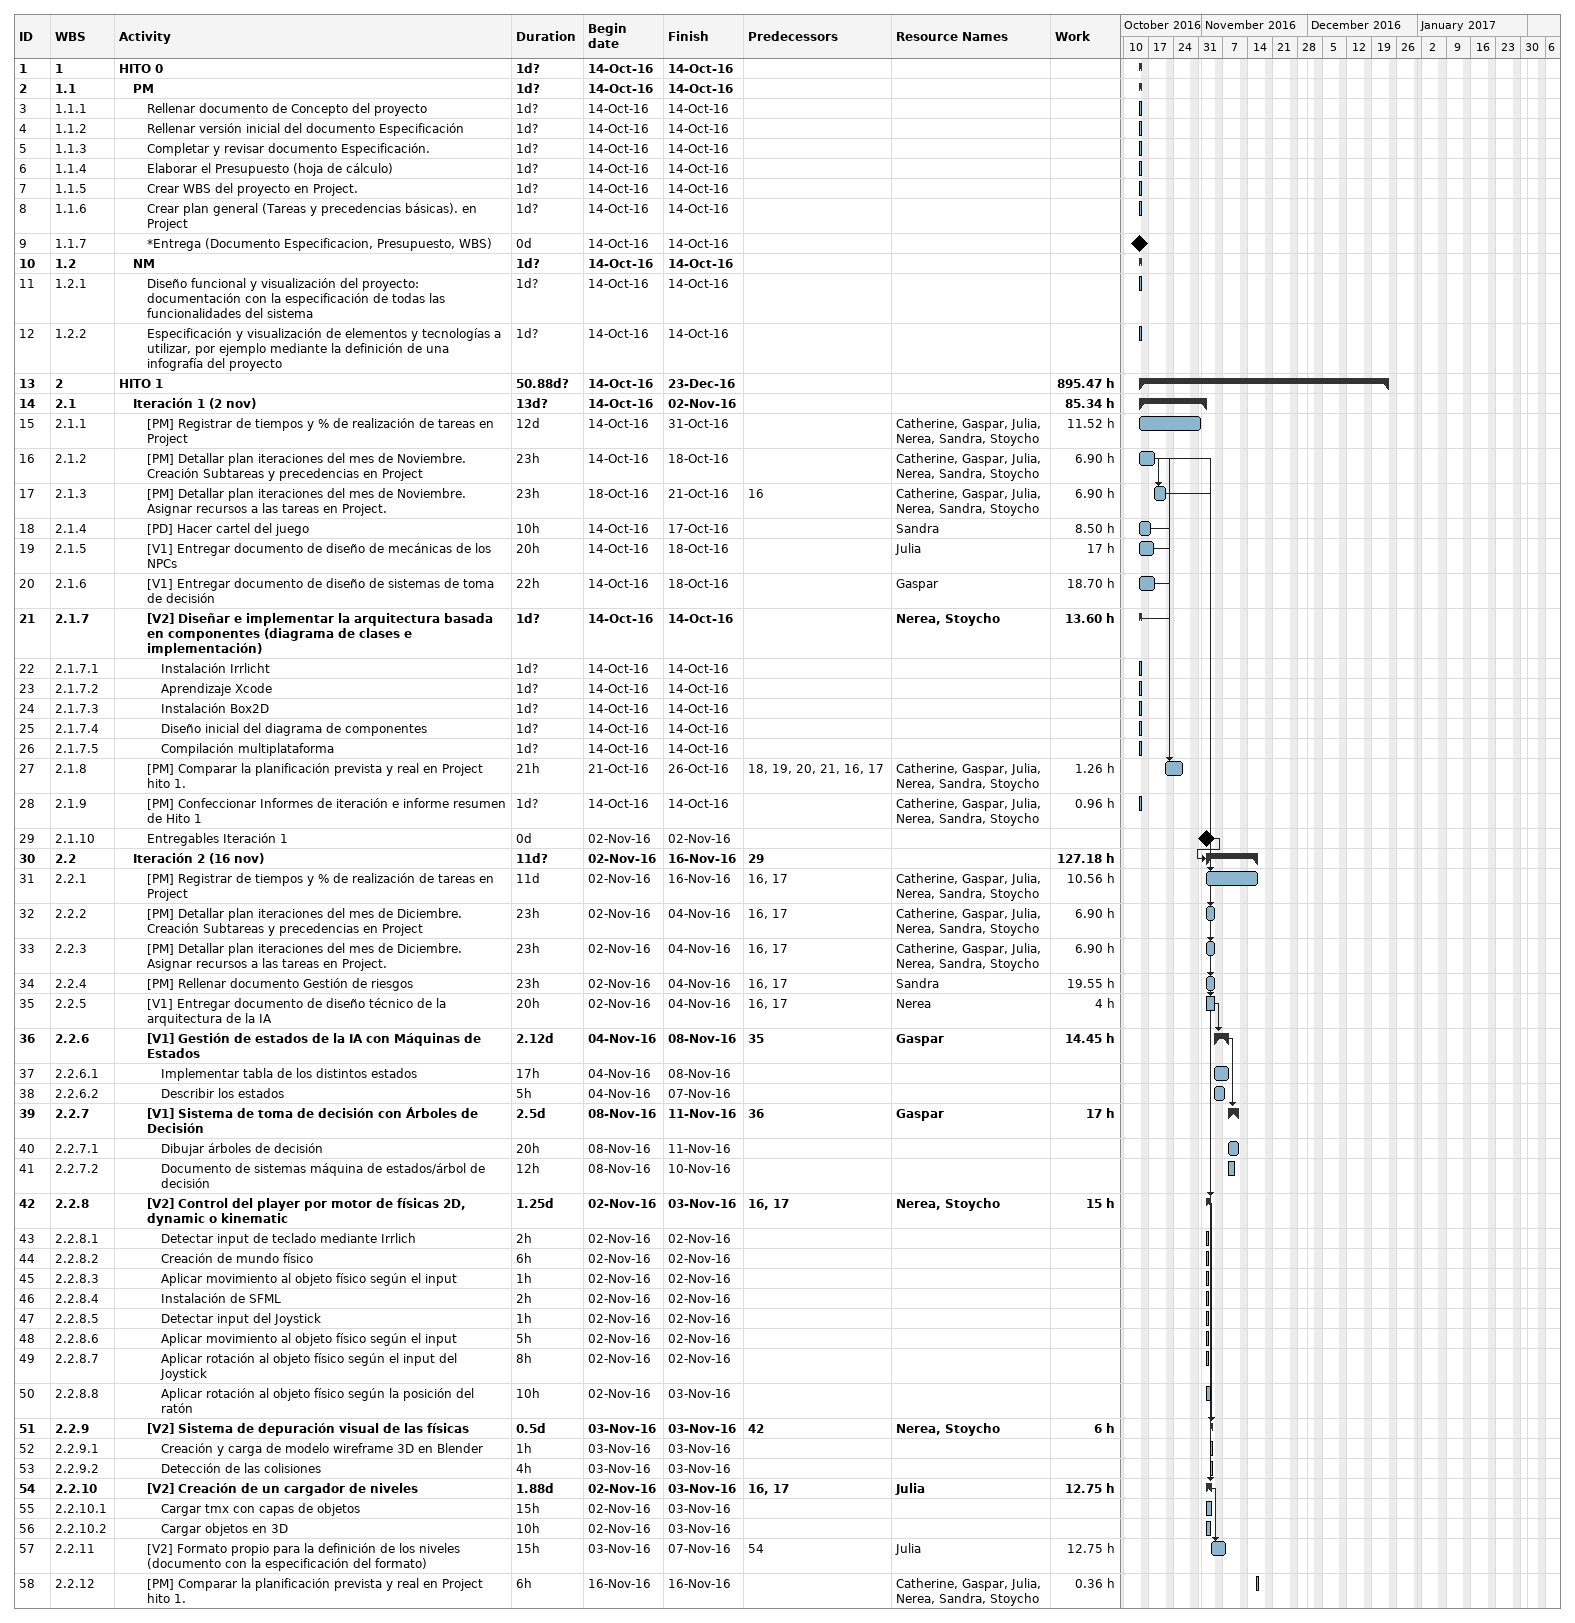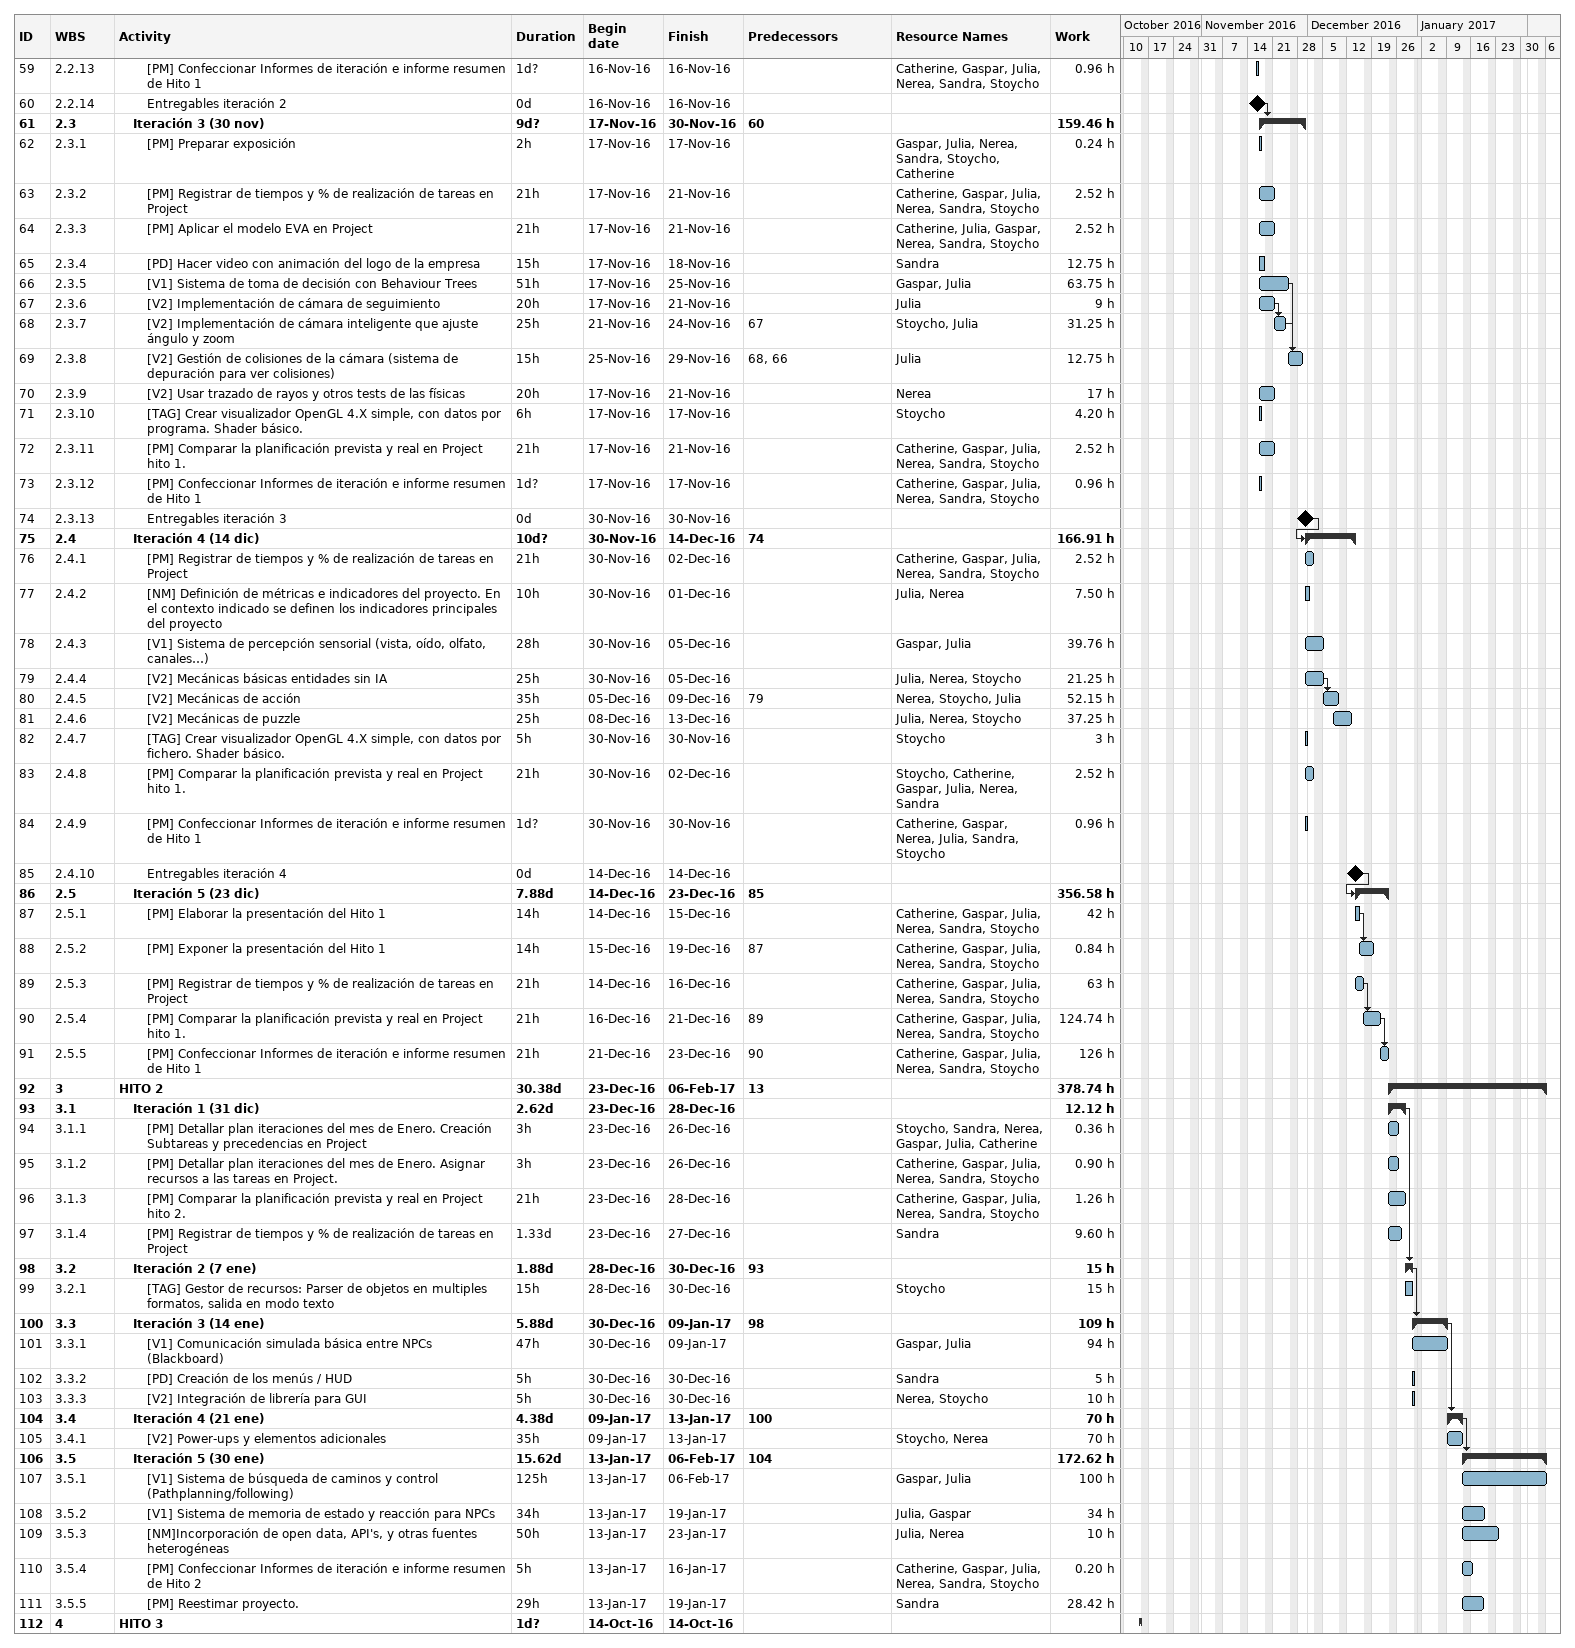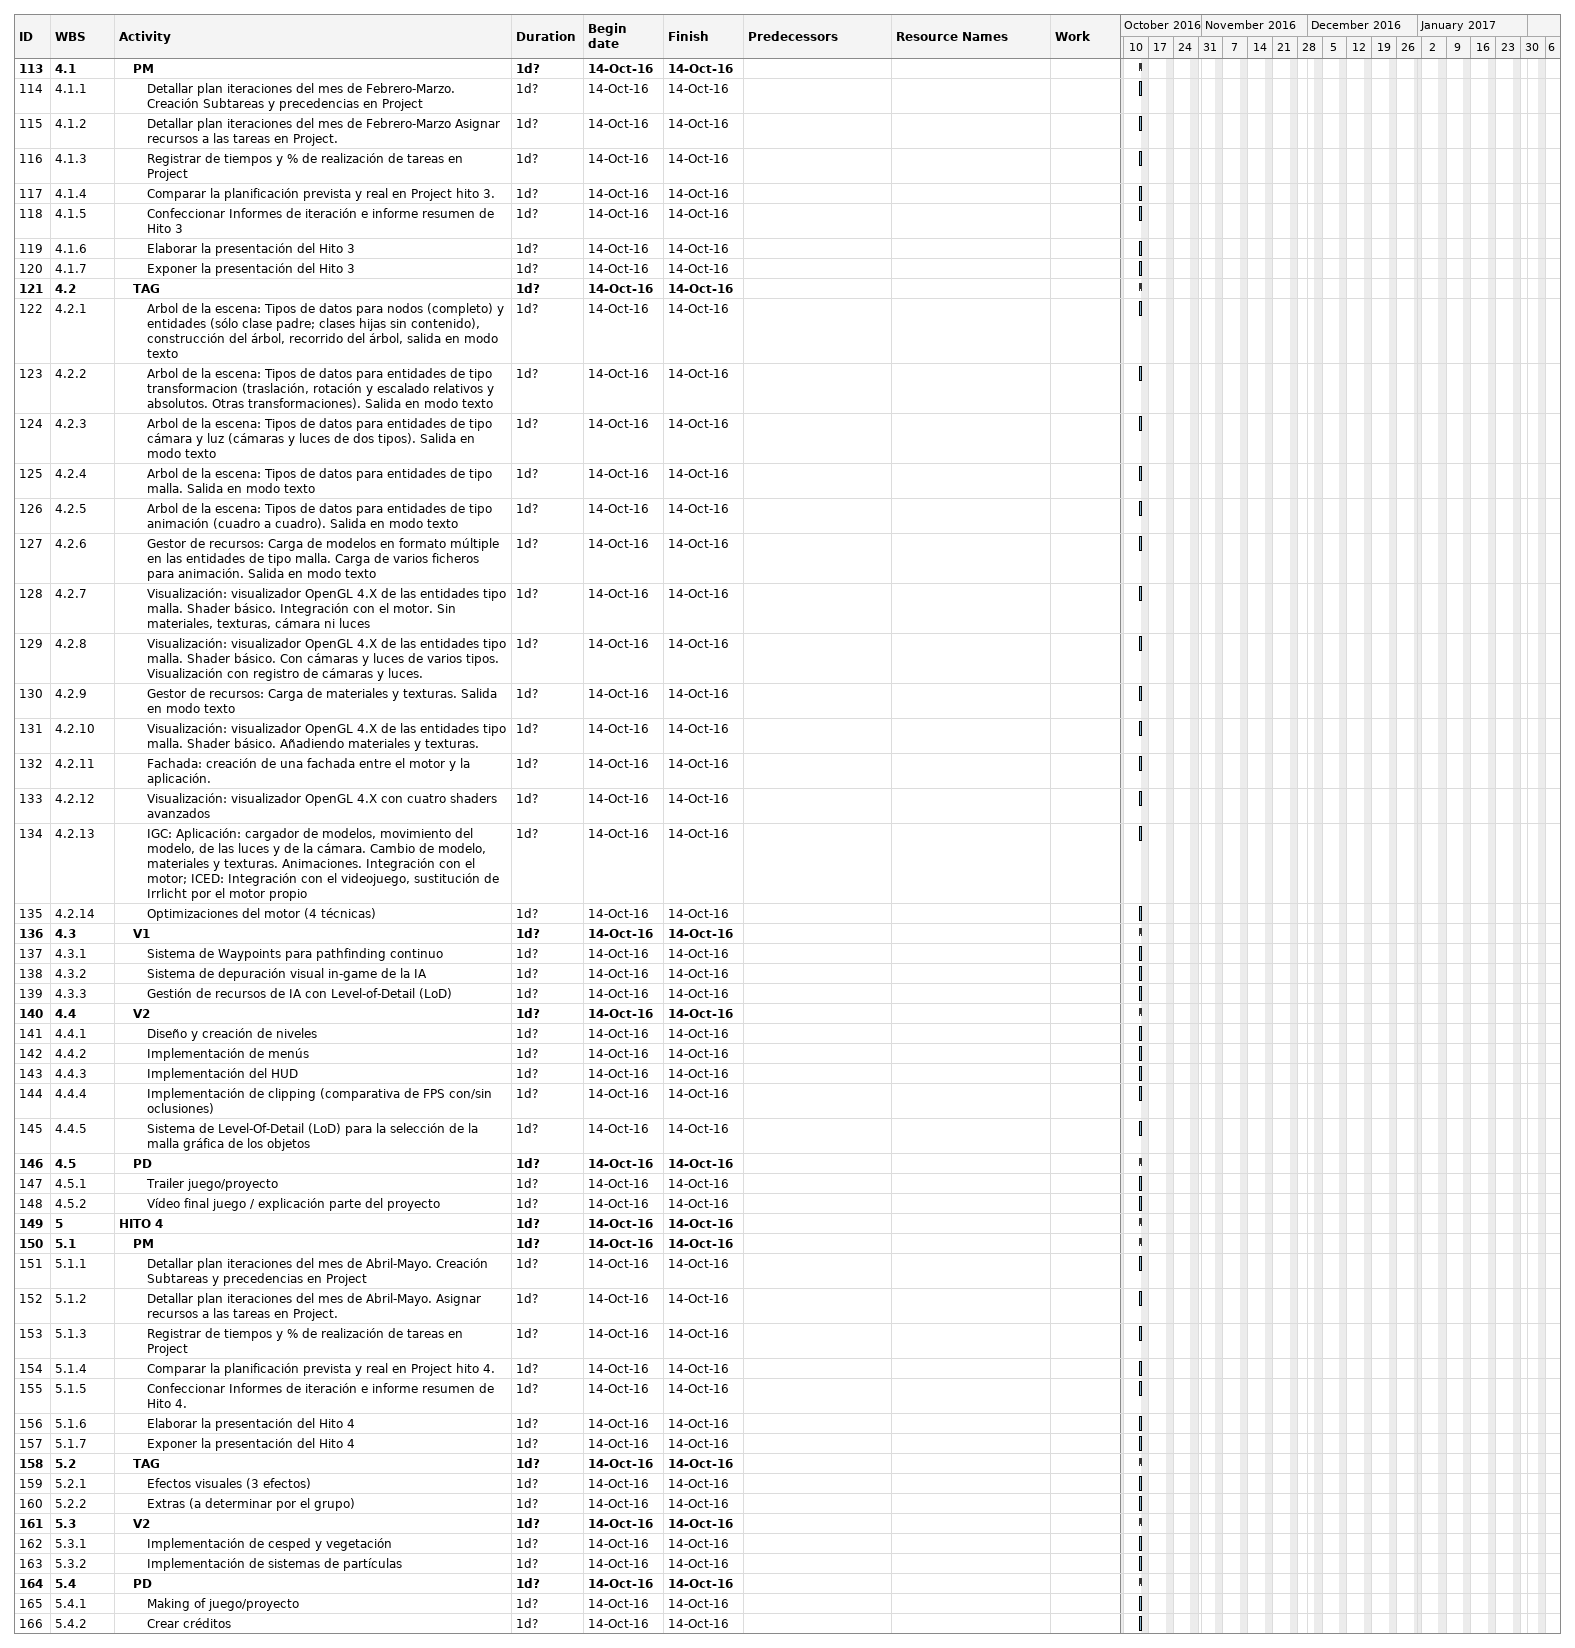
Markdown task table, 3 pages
| ID | WBS | Task | Duration | Start | Finish | Predecessors | Resources | Work (h) |
|---|---|---|---|---|---|---|---|---|
| 1 | 1 | **HITO 0** | 1d? | 2016-10-14 | 2016-10-14 |  |  |  |
| 2 | 1.1 | **PM** | 1d? | 2016-10-14 | 2016-10-14 |  |  |  |
| 3 | 1.1.1 | Rellenar documento de Concepto del proyecto | 1d? | 2016-10-14 | 2016-10-14 |  |  |  |
| 4 | 1.1.2 | Rellenar versión inicial del documento Especificación | 1d? | 2016-10-14 | 2016-10-14 |  |  |  |
| 5 | 1.1.3 | Completar y revisar documento Especificación. | 1d? | 2016-10-14 | 2016-10-14 |  |  |  |
| 6 | 1.1.4 | Elaborar el Presupuesto (hoja de cálculo) | 1d? | 2016-10-14 | 2016-10-14 |  |  |  |
| 7 | 1.1.5 | Crear WBS del proyecto en Project. | 1d? | 2016-10-14 | 2016-10-14 |  |  |  |
| 8 | 1.1.6 | Crear plan general (Tareas y precedencias básicas). en Project | 1d? | 2016-10-14 | 2016-10-14 |  |  |  |
| 9 | 1.1.7 | *Entrega (Documento Especificacion, Presupuesto, WBS) | 0d | 2016-10-14 | 2016-10-14 |  |  |  |
| 10 | 1.2 | **NM** | 1d? | 2016-10-14 | 2016-10-14 |  |  |  |
| 11 | 1.2.1 | Diseño funcional y visualización del proyecto: documentación con la especificación de todas las funcionalidades del sistema | 1d? | 2016-10-14 | 2016-10-14 |  |  |  |
| 12 | 1.2.2 | Especificación y visualización de elementos y tecnologías a utilizar, por ejemplo mediante la definición de una infografía del proyecto | 1d? | 2016-10-14 | 2016-10-14 |  |  |  |
| 13 | 2 | **HITO 1** | 50.88d? | 2016-10-14 | 2016-12-23 |  |  | 895.47 |
| 14 | 2.1 | **Iteración 1 (2 nov)** | 13d? | 2016-10-14 | 2016-11-02 |  |  | 85.34 |
| 15 | 2.1.1 | [PM] Registrar de tiempos y % de realización de tareas en Project | 12d | 2016-10-14 | 2016-10-31 |  | Catherine, Gaspar, Julia, Nerea, Sandra, Stoycho | 11.52 |
| 16 | 2.1.2 | [PM] Detallar plan iteraciones del mes de Noviembre. Creación Subtareas y precedencias en Project | 23h | 2016-10-14 | 2016-10-18 |  | Catherine, Gaspar, Julia, Nerea, Sandra, Stoycho | 6.90 |
| 17 | 2.1.3 | [PM] Detallar plan iteraciones del mes de Noviembre. Asignar recursos a las tareas en Project. | 23h | 2016-10-18 | 2016-10-21 | 16 | Catherine, Gaspar, Julia, Nerea, Sandra, Stoycho | 6.90 |
| 18 | 2.1.4 | [PD] Hacer cartel del juego | 10h | 2016-10-14 | 2016-10-17 |  | Sandra | 8.50 |
| 19 | 2.1.5 | [V1] Entregar documento de diseño de mecánicas de los NPCs | 20h | 2016-10-14 | 2016-10-18 |  | Julia | 17 |
| 20 | 2.1.6 | [V1] Entregar documento de diseño de sistemas de toma de decisión | 22h | 2016-10-14 | 2016-10-18 |  | Gaspar | 18.70 |
| 21 | 2.1.7 | **[V2] Diseñar e implementar la arquitectura basada en componentes (diagrama de clases e implementación)** | 1d? | 2016-10-14 | 2016-10-14 |  | Nerea, Stoycho | 13.60 |
| 22 | 2.1.7.1 | Instalación Irrlicht | 1d? | 2016-10-14 | 2016-10-14 |  |  |  |
| 23 | 2.1.7.2 | Aprendizaje Xcode | 1d? | 2016-10-14 | 2016-10-14 |  |  |  |
| 24 | 2.1.7.3 | Instalación Box2D | 1d? | 2016-10-14 | 2016-10-14 |  |  |  |
| 25 | 2.1.7.4 | Diseño inicial del diagrama de componentes | 1d? | 2016-10-14 | 2016-10-14 |  |  |  |
| 26 | 2.1.7.5 | Compilación multiplataforma | 1d? | 2016-10-14 | 2016-10-14 |  |  |  |
| 27 | 2.1.8 | [PM] Comparar la planificación prevista y real en Project hito 1. | 21h | 2016-10-21 | 2016-10-26 | 18, 19, 20, 21, 16, 17 | Catherine, Gaspar, Julia, Nerea, Sandra, Stoycho | 1.26 |
| 28 | 2.1.9 | [PM] Confeccionar Informes de iteración e informe resumen de Hito 1 | 1d? | 2016-10-14 | 2016-10-14 |  | Catherine, Gaspar, Julia, Nerea, Sandra, Stoycho | 0.96 |
| 29 | 2.1.10 | Entregables Iteración 1 | 0d | 2016-11-02 | 2016-11-02 |  |  |  |
| 30 | 2.2 | **Iteración 2 (16 nov)** | 11d? | 2016-11-02 | 2016-11-16 | 29 |  | 127.18 |
| 31 | 2.2.1 | [PM] Registrar de tiempos y % de realización de tareas en Project | 11d | 2016-11-02 | 2016-11-16 | 16, 17 | Catherine, Gaspar, Julia, Nerea, Sandra, Stoycho | 10.56 |
| 32 | 2.2.2 | [PM] Detallar plan iteraciones del mes de Diciembre. Creación Subtareas y precedencias en Project | 23h | 2016-11-02 | 2016-11-04 | 16, 17 | Catherine, Gaspar, Julia, Nerea, Sandra, Stoycho | 6.90 |
| 33 | 2.2.3 | [PM] Detallar plan iteraciones del mes de Diciembre. Asignar recursos a las tareas en Project. | 23h | 2016-11-02 | 2016-11-04 | 16, 17 | Catherine, Gaspar, Julia, Nerea, Sandra, Stoycho | 6.90 |
| 34 | 2.2.4 | [PM] Rellenar documento Gestión de riesgos | 23h | 2016-11-02 | 2016-11-04 | 16, 17 | Sandra | 19.55 |
| 35 | 2.2.5 | [V1] Entregar documento de diseño técnico de la arquitectura de la IA | 20h | 2016-11-02 | 2016-11-04 | 16, 17 | Nerea | 4 |
| 36 | 2.2.6 | **[V1] Gestión de estados de la IA con Máquinas de Estados** | 2.12d | 2016-11-04 | 2016-11-08 | 35 | Gaspar | 14.45 |
| 37 | 2.2.6.1 | Implementar tabla de los distintos estados | 17h | 2016-11-04 | 2016-11-08 |  |  |  |
| 38 | 2.2.6.2 | Describir los estados | 5h | 2016-11-04 | 2016-11-07 |  |  |  |
| 39 | 2.2.7 | **[V1] Sistema de toma de decisión con Árboles de Decisión** | 2.5d | 2016-11-08 | 2016-11-11 | 36 | Gaspar | 17 |
| 40 | 2.2.7.1 | Dibujar árboles de decisión | 20h | 2016-11-08 | 2016-11-11 |  |  |  |
| 41 | 2.2.7.2 | Documento de sistemas máquina de estados/árbol de decisión | 12h | 2016-11-08 | 2016-11-10 |  |  |  |
| 42 | 2.2.8 | **[V2] Control del player por motor de físicas 2D, dynamic o kinematic** | 1.25d | 2016-11-02 | 2016-11-03 | 16, 17 | Nerea, Stoycho | 15 |
| 43 | 2.2.8.1 | Detectar input de teclado mediante Irrlich | 2h | 2016-11-02 | 2016-11-02 |  |  |  |
| 44 | 2.2.8.2 | Creación de mundo físico | 6h | 2016-11-02 | 2016-11-02 |  |  |  |
| 45 | 2.2.8.3 | Aplicar movimiento al objeto físico según el input | 1h | 2016-11-02 | 2016-11-02 |  |  |  |
| 46 | 2.2.8.4 | Instalación de SFML | 2h | 2016-11-02 | 2016-11-02 |  |  |  |
| 47 | 2.2.8.5 | Detectar input del Joystick | 1h | 2016-11-02 | 2016-11-02 |  |  |  |
| 48 | 2.2.8.6 | Aplicar movimiento al objeto físico según el input | 5h | 2016-11-02 | 2016-11-02 |  |  |  |
| 49 | 2.2.8.7 | Aplicar rotación al objeto físico según el input del Joystick | 8h | 2016-11-02 | 2016-11-02 |  |  |  |
| 50 | 2.2.8.8 | Aplicar rotación al objeto físico según la posición del ratón | 10h | 2016-11-02 | 2016-11-03 |  |  |  |
| 51 | 2.2.9 | **[V2] Sistema de depuración visual de las físicas** | 0.5d | 2016-11-03 | 2016-11-03 | 42 | Nerea, Stoycho | 6 |
| 52 | 2.2.9.1 | Creación y carga de modelo wireframe 3D en Blender | 1h | 2016-11-03 | 2016-11-03 |  |  |  |
| 53 | 2.2.9.2 | Detección de las colisiones | 4h | 2016-11-03 | 2016-11-03 |  |  |  |
| 54 | 2.2.10 | **[V2] Creación de un cargador de niveles** | 1.88d | 2016-11-02 | 2016-11-03 | 16, 17 | Julia | 12.75 |
| 55 | 2.2.10.1 | Cargar tmx con capas de objetos | 15h | 2016-11-02 | 2016-11-03 |  |  |  |
| 56 | 2.2.10.2 | Cargar objetos en 3D | 10h | 2016-11-02 | 2016-11-03 |  |  |  |
| 57 | 2.2.11 | [V2] Formato propio para la definición de los niveles (documento con la especificación del formato) | 15h | 2016-11-03 | 2016-11-07 | 54 | Julia | 12.75 |
| 58 | 2.2.12 | [PM] Comparar la planificación prevista y real en Project hito 1. | 6h | 2016-11-16 | 2016-11-16 |  | Catherine, Gaspar, Julia, Nerea, Sandra, Stoycho | 0.36 |
| 59 | 2.2.13 | [PM] Confeccionar Informes de iteración e informe resumen de Hito 1 | 1d? | 2016-11-16 | 2016-11-16 |  | Catherine, Gaspar, Julia, Nerea, Sandra, Stoycho | 0.96 |
| 60 | 2.2.14 | Entregables iteración 2 | 0d | 2016-11-16 | 2016-11-16 |  |  |  |
| 61 | 2.3 | **Iteración 3 (30 nov)** | 9d? | 2016-11-17 | 2016-11-30 | 60 |  | 159.46 |
| 62 | 2.3.1 | [PM] Preparar exposición | 2h | 2016-11-17 | 2016-11-17 |  | Gaspar, Julia, Nerea, Sandra, Stoycho, Catherine | 0.24 |
| 63 | 2.3.2 | [PM] Registrar de tiempos y % de realización de tareas en Project | 21h | 2016-11-17 | 2016-11-21 |  | Catherine, Gaspar, Julia, Nerea, Sandra, Stoycho | 2.52 |
| 64 | 2.3.3 | [PM] Aplicar el modelo EVA en Project | 21h | 2016-11-17 | 2016-11-21 |  | Catherine, Julia, Gaspar, Nerea, Sandra, Stoycho | 2.52 |
| 65 | 2.3.4 | [PD] Hacer video con animación del logo de la empresa | 15h | 2016-11-17 | 2016-11-18 |  | Sandra | 12.75 |
| 66 | 2.3.5 | [V1] Sistema de toma de decisión con Behaviour Trees | 51h | 2016-11-17 | 2016-11-25 |  | Gaspar, Julia | 63.75 |
| 67 | 2.3.6 | [V2] Implementación de cámara de seguimiento | 20h | 2016-11-17 | 2016-11-21 |  | Julia | 9 |
| 68 | 2.3.7 | [V2] Implementación de cámara inteligente que ajuste ángulo y zoom | 25h | 2016-11-21 | 2016-11-24 | 67 | Stoycho, Julia | 31.25 |
| 69 | 2.3.8 | [V2] Gestión de colisiones de la cámara (sistema de depuración para ver colisiones) | 15h | 2016-11-25 | 2016-11-29 | 68, 66 | Julia | 12.75 |
| 70 | 2.3.9 | [V2] Usar trazado de rayos y otros tests de las físicas | 20h | 2016-11-17 | 2016-11-21 |  | Nerea | 17 |
| 71 | 2.3.10 | [TAG] Crear visualizador OpenGL 4.X simple, con datos por programa. Shader básico. | 6h | 2016-11-17 | 2016-11-17 |  | Stoycho | 4.20 |
| 72 | 2.3.11 | [PM] Comparar la planificación prevista y real en Project hito 1. | 21h | 2016-11-17 | 2016-11-21 |  | Catherine, Gaspar, Julia, Nerea, Sandra, Stoycho | 2.52 |
| 73 | 2.3.12 | [PM] Confeccionar Informes de iteración e informe resumen de Hito 1 | 1d? | 2016-11-17 | 2016-11-17 |  | Catherine, Gaspar, Julia, Nerea, Sandra, Stoycho | 0.96 |
| 74 | 2.3.13 | Entregables iteración 3 | 0d | 2016-11-30 | 2016-11-30 |  |  |  |
| 75 | 2.4 | **Iteración 4 (14 dic)** | 10d? | 2016-11-30 | 2016-12-14 | 74 |  | 166.91 |
| 76 | 2.4.1 | [PM] Registrar de tiempos y % de realización de tareas en Project | 21h | 2016-11-30 | 2016-12-02 |  | Catherine, Gaspar, Julia, Nerea, Sandra, Stoycho | 2.52 |
| 77 | 2.4.2 | [NM] Definición de métricas e indicadores del proyecto. En el contexto indicado se definen los indicadores principales del proyecto | 10h | 2016-11-30 | 2016-12-01 |  | Julia, Nerea | 7.50 |
| 78 | 2.4.3 | [V1] Sistema de percepción sensorial (vista, oído, olfato, canales…) | 28h | 2016-11-30 | 2016-12-05 |  | Gaspar, Julia | 39.76 |
| 79 | 2.4.4 | [V2] Mecánicas básicas entidades sin IA | 25h | 2016-11-30 | 2016-12-05 |  | Julia, Nerea, Stoycho | 21.25 |
| 80 | 2.4.5 | [V2] Mecánicas de acción | 35h | 2016-12-05 | 2016-12-09 | 79 | Nerea, Stoycho, Julia | 52.15 |
| 81 | 2.4.6 | [V2] Mecánicas de puzzle | 25h | 2016-12-08 | 2016-12-13 |  | Julia, Nerea, Stoycho | 37.25 |
| 82 | 2.4.7 | [TAG] Crear visualizador OpenGL 4.X simple, con datos por fichero. Shader básico. | 5h | 2016-11-30 | 2016-11-30 |  | Stoycho | 3 |
| 83 | 2.4.8 | [PM] Comparar la planificación prevista y real en Project hito 1. | 21h | 2016-11-30 | 2016-12-02 |  | Stoycho, Catherine, Gaspar, Julia, Nerea, Sandra | 2.52 |
| 84 | 2.4.9 | [PM] Confeccionar Informes de iteración e informe resumen de Hito 1 | 1d? | 2016-11-30 | 2016-11-30 |  | Catherine, Gaspar, Nerea, Julia, Sandra, Stoycho | 0.96 |
| 85 | 2.4.10 | Entregables iteración 4 | 0d | 2016-12-14 | 2016-12-14 |  |  |  |
| 86 | 2.5 | **Iteración 5 (23 dic)** | 7.88d | 2016-12-14 | 2016-12-23 | 85 |  | 356.58 |
| 87 | 2.5.1 | [PM] Elaborar la presentación del Hito 1 | 14h | 2016-12-14 | 2016-12-15 |  | Catherine, Gaspar, Julia, Nerea, Sandra, Stoycho | 42 |
| 88 | 2.5.2 | [PM] Exponer la presentación del Hito 1 | 14h | 2016-12-15 | 2016-12-19 | 87 | Catherine, Gaspar, Julia, Nerea, Sandra, Stoycho | 0.84 |
| 89 | 2.5.3 | [PM] Registrar de tiempos y % de realización de tareas en Project | 21h | 2016-12-14 | 2016-12-16 |  | Catherine, Gaspar, Julia, Nerea, Sandra, Stoycho | 63 |
| 90 | 2.5.4 | [PM] Comparar la planificación prevista y real en Project hito 1. | 21h | 2016-12-16 | 2016-12-21 | 89 | Catherine, Gaspar, Julia, Nerea, Sandra, Stoycho | 124.74 |
| 91 | 2.5.5 | [PM] Confeccionar Informes de iteración e informe resumen de Hito 1 | 21h | 2016-12-21 | 2016-12-23 | 90 | Catherine, Gaspar, Julia, Nerea, Sandra, Stoycho | 126 |
| 92 | 3 | **HITO 2** | 30.38d | 2016-12-23 | 2017-02-06 | 13 |  | 378.74 |
| 93 | 3.1 | **Iteración 1 (31 dic)** | 2.62d | 2016-12-23 | 2016-12-28 |  |  | 12.12 |
| 94 | 3.1.1 | [PM] Detallar plan iteraciones del mes de Enero. Creación Subtareas y precedencias en Project | 3h | 2016-12-23 | 2016-12-26 |  | Stoycho, Sandra, Nerea, Gaspar, Julia, Catherine | 0.36 |
| 95 | 3.1.2 | [PM] Detallar plan iteraciones del mes de Enero. Asignar recursos a las tareas en Project. | 3h | 2016-12-23 | 2016-12-26 |  | Catherine, Gaspar, Julia, Nerea, Sandra, Stoycho | 0.90 |
| 96 | 3.1.3 | [PM] Comparar la planificación prevista y real en Project hito 2. | 21h | 2016-12-23 | 2016-12-28 |  | Catherine, Gaspar, Julia, Nerea, Sandra, Stoycho | 1.26 |
| 97 | 3.1.4 | [PM] Registrar de tiempos y % de realización de tareas en Project | 1.33d | 2016-12-23 | 2016-12-27 |  | Sandra | 9.60 |
| 98 | 3.2 | **Iteración 2 (7 ene)** | 1.88d | 2016-12-28 | 2016-12-30 | 93 |  | 15 |
| 99 | 3.2.1 | [TAG] Gestor de recursos: Parser de objetos en multiples formatos, salida en modo texto | 15h | 2016-12-28 | 2016-12-30 |  | Stoycho | 15 |
| 100 | 3.3 | **Iteración 3 (14 ene)** | 5.88d | 2016-12-30 | 2017-01-09 | 98 |  | 109 |
| 101 | 3.3.1 | [V1] Comunicación simulada básica entre NPCs (Blackboard) | 47h | 2016-12-30 | 2017-01-09 |  | Gaspar, Julia | 94 |
| 102 | 3.3.2 | [PD] Creación de los menús / HUD | 5h | 2016-12-30 | 2016-12-30 |  | Sandra | 5 |
| 103 | 3.3.3 | [V2] Integración de librería para GUI | 5h | 2016-12-30 | 2016-12-30 |  | Nerea, Stoycho | 10 |
| 104 | 3.4 | **Iteración 4 (21 ene)** | 4.38d | 2017-01-09 | 2017-01-13 | 100 |  | 70 |
| 105 | 3.4.1 | [V2] Power-ups y elementos adicionales | 35h | 2017-01-09 | 2017-01-13 |  | Stoycho, Nerea | 70 |
| 106 | 3.5 | **Iteración 5 (30 ene)** | 15.62d | 2017-01-13 | 2017-02-06 | 104 |  | 172.62 |
| 107 | 3.5.1 | [V1] Sistema de búsqueda de caminos y control (Pathplanning/following) | 125h | 2017-01-13 | 2017-02-06 |  | Gaspar, Julia | 100 |
| 108 | 3.5.2 | [V1] Sistema de memoria de estado y reacción para NPCs | 34h | 2017-01-13 | 2017-01-19 |  | Julia, Gaspar | 34 |
| 109 | 3.5.3 | [NM]Incorporación de open data, API's, y otras fuentes heterogéneas | 50h | 2017-01-13 | 2017-01-23 |  | Julia, Nerea | 10 |
| 110 | 3.5.4 | [PM] Confeccionar Informes de iteración e informe resumen de Hito 2 | 5h | 2017-01-13 | 2017-01-16 |  | Catherine, Gaspar, Julia, Nerea, Sandra, Stoycho | 0.20 |
| 111 | 3.5.5 | [PM] Reestimar proyecto. | 29h | 2017-01-13 | 2017-01-19 |  | Sandra | 28.42 |
| 112 | 4 | **HITO 3** | 1d? | 2016-10-14 | 2016-10-14 |  |  |  |
| 113 | 4.1 | **PM** | 1d? | 2016-10-14 | 2016-10-14 |  |  |  |
| 114 | 4.1.1 | Detallar plan iteraciones del mes de Febrero-Marzo. Creación Subtareas y precedencias en Project | 1d? | 2016-10-14 | 2016-10-14 |  |  |  |
| 115 | 4.1.2 | Detallar plan iteraciones del mes de Febrero-Marzo Asignar recursos a las tareas en Project. | 1d? | 2016-10-14 | 2016-10-14 |  |  |  |
| 116 | 4.1.3 | Registrar de tiempos y % de realización de tareas en Project | 1d? | 2016-10-14 | 2016-10-14 |  |  |  |
| 117 | 4.1.4 | Comparar la planificación prevista y real en Project hito 3. | 1d? | 2016-10-14 | 2016-10-14 |  |  |  |
| 118 | 4.1.5 | Confeccionar Informes de iteración e informe resumen de Hito 3 | 1d? | 2016-10-14 | 2016-10-14 |  |  |  |
| 119 | 4.1.6 | Elaborar la presentación del Hito 3 | 1d? | 2016-10-14 | 2016-10-14 |  |  |  |
| 120 | 4.1.7 | Exponer la presentación del Hito 3 | 1d? | 2016-10-14 | 2016-10-14 |  |  |  |
| 121 | 4.2 | **TAG** | 1d? | 2016-10-14 | 2016-10-14 |  |  |  |
| 122 | 4.2.1 | Arbol de la escena: Tipos de datos para nodos (completo) y entidades (sólo clase padre; clases hijas sin contenido), construcción del árbol, recorrido del árbol, salida en modo texto | 1d? | 2016-10-14 | 2016-10-14 |  |  |  |
| 123 | 4.2.2 | Arbol de la escena: Tipos de datos para entidades de tipo transformacion (traslación, rotación y escalado relativos y absolutos. Otras transformaciones). Salida en modo texto | 1d? | 2016-10-14 | 2016-10-14 |  |  |  |
| 124 | 4.2.3 | Arbol de la escena: Tipos de datos para entidades de tipo cámara y luz (cámaras y luces de dos tipos). Salida en modo texto | 1d? | 2016-10-14 | 2016-10-14 |  |  |  |
| 125 | 4.2.4 | Arbol de la escena: Tipos de datos para entidades de tipo malla. Salida en modo texto | 1d? | 2016-10-14 | 2016-10-14 |  |  |  |
| 126 | 4.2.5 | Arbol de la escena: Tipos de datos para entidades de tipo animación (cuadro a cuadro). Salida en modo texto | 1d? | 2016-10-14 | 2016-10-14 |  |  |  |
| 127 | 4.2.6 | Gestor de recursos: Carga de modelos en formato múltiple en las entidades de tipo malla. Carga de varios ficheros para animación. Salida en modo texto | 1d? | 2016-10-14 | 2016-10-14 |  |  |  |
| 128 | 4.2.7 | Visualización: visualizador OpenGL 4.X de las entidades tipo malla. Shader básico. Integración con el motor. Sin materiales, texturas, cámara ni luces | 1d? | 2016-10-14 | 2016-10-14 |  |  |  |
| 129 | 4.2.8 | Visualización: visualizador OpenGL 4.X de las entidades tipo malla. Shader básico. Con cámaras y luces de varios tipos. Visualización con registro de cámaras y luces. | 1d? | 2016-10-14 | 2016-10-14 |  |  |  |
| 130 | 4.2.9 | Gestor de recursos: Carga de materiales y texturas. Salida en modo texto | 1d? | 2016-10-14 | 2016-10-14 |  |  |  |
| 131 | 4.2.10 | Visualización: visualizador OpenGL 4.X de las entidades tipo malla. Shader básico. Añadiendo materiales y texturas. | 1d? | 2016-10-14 | 2016-10-14 |  |  |  |
| 132 | 4.2.11 | Fachada: creación de una fachada entre el motor y la aplicación. | 1d? | 2016-10-14 | 2016-10-14 |  |  |  |
| 133 | 4.2.12 | Visualización: visualizador OpenGL 4.X con cuatro shaders avanzados | 1d? | 2016-10-14 | 2016-10-14 |  |  |  |
| 134 | 4.2.13 | IGC: Aplicación: cargador de modelos, movimiento del modelo, de las luces y de la cámara. Cambio de modelo, materiales y texturas. Animaciones. Integración con el motor; ICED: Integración con el videojuego, sustitución de Irrlicht por el motor propio | 1d? | 2016-10-14 | 2016-10-14 |  |  |  |
| 135 | 4.2.14 | Optimizaciones del motor (4 técnicas) | 1d? | 2016-10-14 | 2016-10-14 |  |  |  |
| 136 | 4.3 | **V1** | 1d? | 2016-10-14 | 2016-10-14 |  |  |  |
| 137 | 4.3.1 | Sistema de Waypoints para pathfinding continuo | 1d? | 2016-10-14 | 2016-10-14 |  |  |  |
| 138 | 4.3.2 | Sistema de depuración visual in-game de la IA | 1d? | 2016-10-14 | 2016-10-14 |  |  |  |
| 139 | 4.3.3 | Gestión de recursos de IA con Level-of-Detail (LoD) | 1d? | 2016-10-14 | 2016-10-14 |  |  |  |
| 140 | 4.4 | **V2** | 1d? | 2016-10-14 | 2016-10-14 |  |  |  |
| 141 | 4.4.1 | Diseño y creación de niveles | 1d? | 2016-10-14 | 2016-10-14 |  |  |  |
| 142 | 4.4.2 | Implementación de menús | 1d? | 2016-10-14 | 2016-10-14 |  |  |  |
| 143 | 4.4.3 | Implementación del HUD | 1d? | 2016-10-14 | 2016-10-14 |  |  |  |
| 144 | 4.4.4 | Implementación de clipping (comparativa de FPS con/sin oclusiones) | 1d? | 2016-10-14 | 2016-10-14 |  |  |  |
| 145 | 4.4.5 | Sistema de Level-Of-Detail (LoD) para la selección de la malla gráfica de los objetos | 1d? | 2016-10-14 | 2016-10-14 |  |  |  |
| 146 | 4.5 | **PD** | 1d? | 2016-10-14 | 2016-10-14 |  |  |  |
| 147 | 4.5.1 | Trailer juego/proyecto | 1d? | 2016-10-14 | 2016-10-14 |  |  |  |
| 148 | 4.5.2 | Vídeo final juego / explicación parte del proyecto | 1d? | 2016-10-14 | 2016-10-14 |  |  |  |
| 149 | 5 | **HITO 4** | 1d? | 2016-10-14 | 2016-10-14 |  |  |  |
| 150 | 5.1 | **PM** | 1d? | 2016-10-14 | 2016-10-14 |  |  |  |
| 151 | 5.1.1 | Detallar plan iteraciones del mes de Abril-Mayo. Creación Subtareas y precedencias en Project | 1d? | 2016-10-14 | 2016-10-14 |  |  |  |
| 152 | 5.1.2 | Detallar plan iteraciones del mes de Abril-Mayo. Asignar recursos a las tareas en Project. | 1d? | 2016-10-14 | 2016-10-14 |  |  |  |
| 153 | 5.1.3 | Registrar de tiempos y % de realización de tareas en Project | 1d? | 2016-10-14 | 2016-10-14 |  |  |  |
| 154 | 5.1.4 | Comparar la planificación prevista y real en Project hito 4. | 1d? | 2016-10-14 | 2016-10-14 |  |  |  |
| 155 | 5.1.5 | Confeccionar Informes de iteración e informe resumen de Hito 4. | 1d? | 2016-10-14 | 2016-10-14 |  |  |  |
| 156 | 5.1.6 | Elaborar la presentación del Hito 4 | 1d? | 2016-10-14 | 2016-10-14 |  |  |  |
| 157 | 5.1.7 | Exponer la presentación del Hito 4 | 1d? | 2016-10-14 | 2016-10-14 |  |  |  |
| 158 | 5.2 | **TAG** | 1d? | 2016-10-14 | 2016-10-14 |  |  |  |
| 159 | 5.2.1 | Efectos visuales (3 efectos) | 1d? | 2016-10-14 | 2016-10-14 |  |  |  |
| 160 | 5.2.2 | Extras (a determinar por el grupo) | 1d? | 2016-10-14 | 2016-10-14 |  |  |  |
| 161 | 5.3 | **V2** | 1d? | 2016-10-14 | 2016-10-14 |  |  |  |
| 162 | 5.3.1 | Implementación de cesped y vegetación | 1d? | 2016-10-14 | 2016-10-14 |  |  |  |
| 163 | 5.3.2 | Implementación de sistemas de partículas | 1d? | 2016-10-14 | 2016-10-14 |  |  |  |
| 164 | 5.4 | **PD** | 1d? | 2016-10-14 | 2016-10-14 |  |  |  |
| 165 | 5.4.1 | Making of juego/proyecto | 1d? | 2016-10-14 | 2016-10-14 |  |  |  |
| 166 | 5.4.2 | Crear créditos | 1d? | 2016-10-14 | 2016-10-14 |  |  |  |
